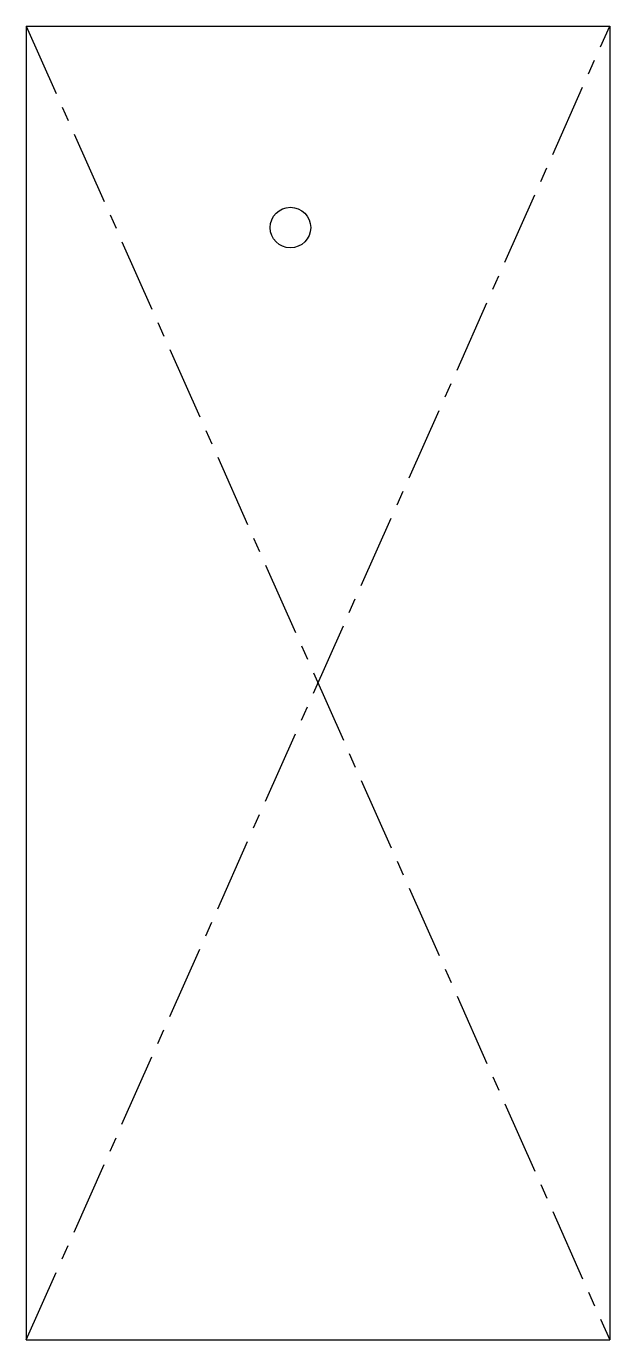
# Model space of a CAD drawing. Header units: millimetres. Extents: x -64 to 37, y -148 to 78.
import ezdxf

# ---------------------------------------------------------------- set-up
doc = ezdxf.new("R2010")
doc.units = ezdxf.units.MM
doc.header["$PDSIZE"] = -1
doc.linetypes.add('CENTERX2', pattern=[20.32, 12.7, -2.54, 2.54, -2.54])

msp = doc.modelspace()

# ---------------------------------------------------------------- linework, layer by layer
at = {"color": 7, "linetype": 'Continuous'}
for p, q in [((-63.7, 77.98), (36.8, 77.98)), ((-63.7, 77.98), (-63.7, -148.42)), ((36.8, 77.98), (36.8, -148.42)), ((-63.7, -148.42), (36.8, -148.42))]:
    msp.add_line(p, q, dxfattribs=at)
at = {"color": 7, "linetype": 'CENTERX2'}
for p, q in [((-63.7, 77.98), (36.8, -148.42)), ((-63.7, -148.42), (36.8, 77.98))]:
    msp.add_line(p, q, dxfattribs=at)
at = {"color": 7, "linetype": 'Continuous'}
msp.add_circle((-18.2, 43.28), 3.5, dxfattribs=at)
msp.add_point((-13.45, -35.22), dxfattribs=at)

doc.saveas('drawing.dxf')
